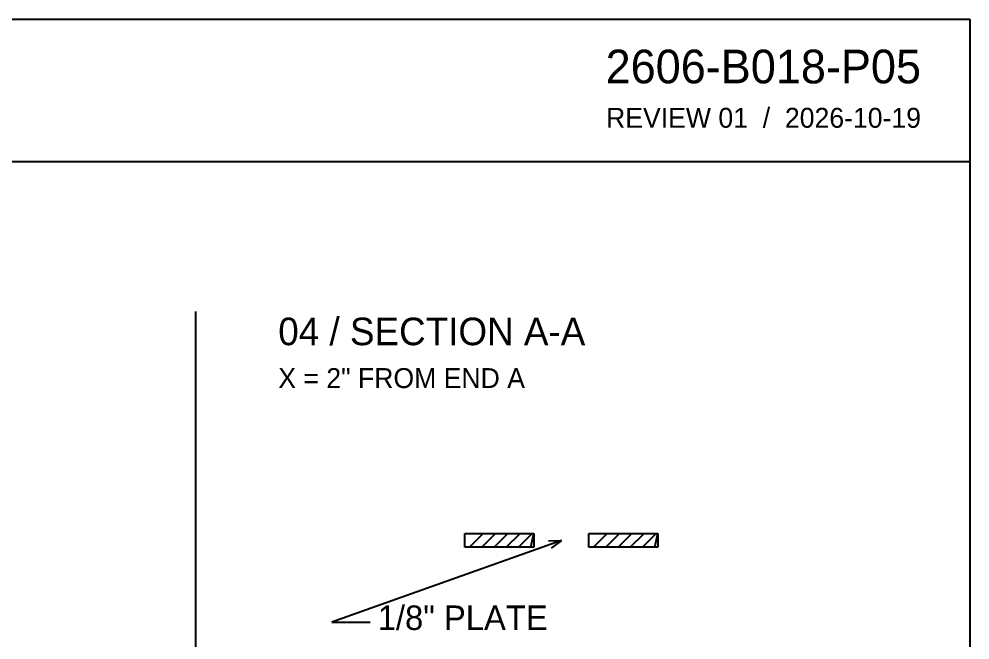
# Model space of a CAD drawing. Header units: inches. Extents: x 1.4 to 100.6, y 1.4 to 64.6.
# Drawn here: x 74.69 to 100.58, y 47.69 to 64.58 of the extents above; entities that cross this region are included whole.
import ezdxf
from ezdxf.enums import TextEntityAlignment as Align

# ---------------------------------------------------------------- set-up
doc = ezdxf.new("R2010")
doc.units = ezdxf.units.IN
doc.header["$MEASUREMENT"] = 0

msp = doc.modelspace()

# ---------------------------------------------------------------- linework, layer by layer
at = {"layer": 'ANNOTATION'}
for p, q in [((89.458, 50.396), (83.208, 48.167)), ((89.109, 50.382), (89.458, 50.396)), ((89.458, 50.396), (89.179, 50.186)), ((83.208, 48.167), (84.25, 48.167))]:
    msp.add_line(p, q, dxfattribs=at)
at = {"layer": 'OUTLINE'}
for p, q in [((1.417, 64.583), (100.583, 64.583)), ((100.583, 64.583), (100.583, 1.417)), ((1.417, 60.708), (100.583, 60.708)), ((79.5, 56.625), (79.5, 5.583)), ((86.833, 50.583), (88.708, 50.583)), ((86.833, 50.208), (86.833, 50.583)), ((86.958, 50.208), (87.333, 50.583)), ((87.292, 50.208), (87.667, 50.583)), ((87.625, 50.208), (88, 50.583)), ((87.958, 50.208), (88.333, 50.583)), ((88.292, 50.208), (88.667, 50.583)), ((88.625, 50.208), (88.708, 50.583)), ((88.708, 50.583), (88.708, 50.208)), ((90.208, 50.583), (92.083, 50.583)), ((90.208, 50.208), (90.208, 50.583)), ((90.333, 50.208), (90.708, 50.583)), ((90.667, 50.208), (91.042, 50.583)), ((91, 50.208), (91.375, 50.583)), ((91.333, 50.208), (91.708, 50.583)), ((91.667, 50.208), (92.042, 50.583)), ((92, 50.208), (92.083, 50.583)), ((92.083, 50.583), (92.083, 50.208)), ((88.708, 50.208), (86.833, 50.208)), ((92.083, 50.208), (90.208, 50.208))]:
    msp.add_line(p, q, dxfattribs=at)

# ---------------------------------------------------------------- texts
at = {"layer": 'ANNOTATION'}
for s, height, p in [('2606-B018-P05', 0.91667, (99.25, 62.833)), ('REVIEW 01  /  2026-10-19', 0.54167, (99.25, 61.625))]:
    msp.add_text(s, height=height, dxfattribs=at).set_placement(p, align=Align.RIGHT)
for s, height, p in [('04 / SECTION A-A', 0.75, (81.75, 55.708)), ('X = 2" FROM END A', 0.54167, (81.75, 54.542)), ('1/8" PLATE', 0.6667, (84.458, 47.958))]:
    msp.add_text(s, height=height, dxfattribs=at).set_placement(p)

doc.saveas('drawing.dxf')
